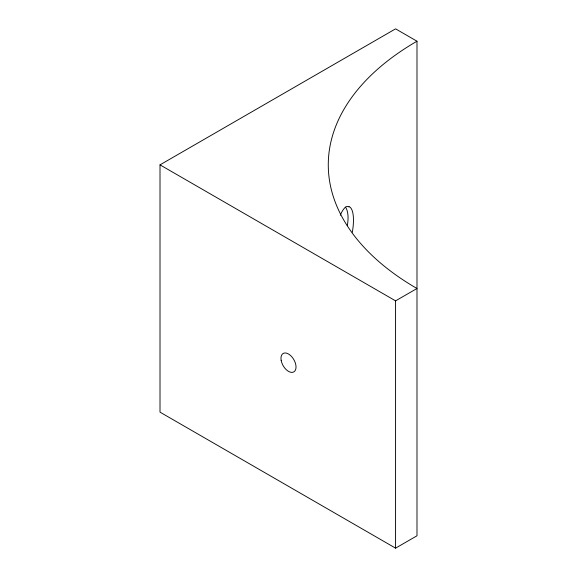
<?xml version="1.0" encoding="UTF-8"?>
<svg xmlns="http://www.w3.org/2000/svg" width="577" height="577" viewBox="0 0 577 577"><rect width="100%" height="100%" fill="white"/><g stroke="black" fill="none" stroke-linecap="round" stroke-linejoin="round"><path stroke-width="0.87" d="M345.241 207.136L347.181 206.378L348.977 206.883M160.009 164.856L395.577 28.85L416.991 41.212L416.991 535.788L395.577 548.15L160.009 412.144L160.009 164.856L395.577 300.862L416.991 288.5A302.86 174.853 0 0 1 416.991 41.212M395.577 300.862L395.577 548.15M345.933 207.742A31.346 15.579 -66.1 0 1 347.325 225.492M349.042 206.638A30.732 9.91 -76.1 0 1 352.338 232.185M340.293 215.264A35.63 10.501 -84.6 0 1 345.234 207.439M281.143 360.286A10.646 6.145 60 0 0 293.563 372.042A10.646 6.145 60 0 0 290.794 355.728A10.646 6.145 60 0 0 281.143 360.286"/></g></svg>
